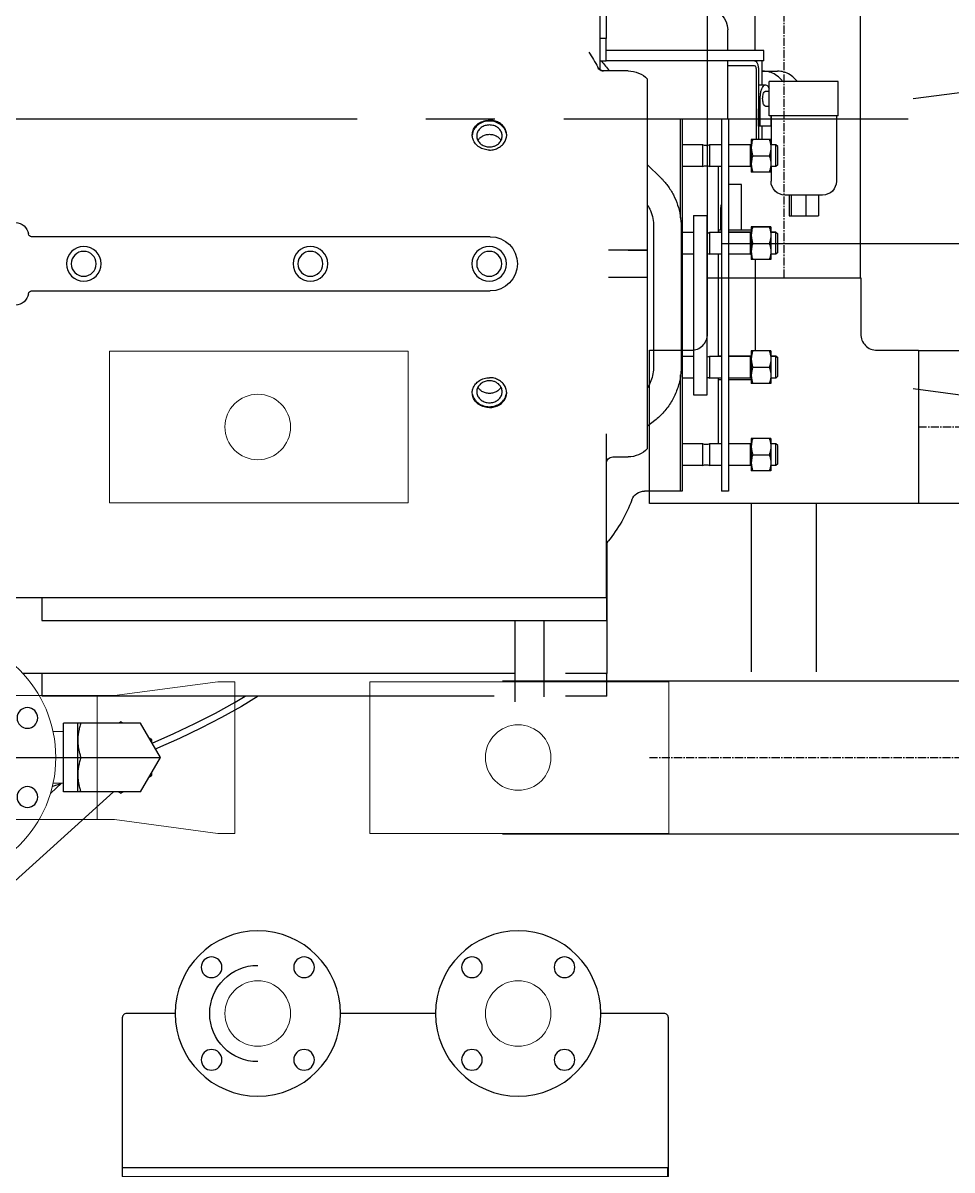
# Model space of a CAD drawing. Extents: x 0 to 160756, y 0 to 229247.
# Drawn here: x 66069 to 66925, y 110252 to 111310 of the extents above; entities that cross this region are included whole.
import ezdxf

# ---------------------------------------------------------------- set-up
doc = ezdxf.new("R2010")
doc.units = 0
doc.header["$LTSCALE"] = 10
doc.linetypes.add('XCM7P30CDA$0$CENTER', pattern=[50.8, 31.75, -6.35, 6.35, -6.35])
doc.linetypes.add('XCM7P30CDA$0$CENTER2', pattern=[1.125, 0.75, -0.125, 0.125, -0.125])
doc.layers.add('XCM7P30CDA$0$M-PIPE-32_4C CONDENSER WATER SUPPLY-1', color=252, linetype='Continuous', lineweight=5)
doc.layers.add('XCM7P30CDA$0$M-PIPE-38_4C CONDENSER WATER RETURN-1', color=252, linetype='Continuous', lineweight=5)
for name, color, linetype in [('XCM7P30CDA$0$M-PIPE-CHWR20', 252, 'Continuous'), ('XCM7P30CDA$0$M-PIPE-CHWR20_CL', 252, 'XCM7P30CDA$0$CENTER2'), ('XCM7P30CDA$0$M-PIPE-CHWS12', 252, 'Continuous'), ('XCM7P30CDA$0$M-PIPE-CHWS12_CL', 252, 'XCM7P30CDA$0$CENTER2')]:
    doc.layers.add(name, color=color, linetype=linetype)

# ---------------------------------------------------------------- blocks, each defined once
blk = doc.blocks.new('*U179')
blk.add_circle((0, 0), 9.55)
blk = doc.blocks.new('*U180')
at = {"color": 0, "linetype": 'ByBlock', "lineweight": -2}
for p, rotation in [((2286.8, -1301.8), 314.9999999999999), ((2162.4, -1353.4), 44.99999999999999), ((2338.4, -1353.4), 270), ((2162.4, -1426.3), 89.99999999999997), ((2338.4, -1426.3), 225), ((2213.9, -1477.8), 135), ((2286.8, -1477.8), 180)]:
    blk.add_blockref('*U179', p, dxfattribs=dict(at, rotation=rotation))
blk.add_blockref('*U179', (2213.9, -1301.8), dxfattribs=at)
blk = doc.blocks.new('*U182')
blk.add_circle((0, 0), 9.55)
blk = doc.blocks.new('*U181')
at = {"color": 0, "linetype": 'ByBlock', "lineweight": -2, "transparency": 16777216}
blk.add_blockref('*U182', (2336.9, -1087), dxfattribs=at)
for p, rotation in [((2422.2, -1087), 270.0000000000001), ((2336.9, -1172.3), 90.00000000000001), ((2422.2, -1172.3), 180)]:
    blk.add_blockref('*U182', p, dxfattribs=dict(at, rotation=rotation))
blk = doc.blocks.new('*U184')
blk.add_circle((0, 0), 9.55)
blk = doc.blocks.new('*U183')
at = {"color": 0, "linetype": 'ByBlock', "lineweight": -2, "transparency": 16777216}
blk.add_blockref('*U184', (2336.9, -1087), dxfattribs=at)
for p, rotation in [((2422.2, -1087), 270.0000000000001), ((2336.9, -1172.3), 90.00000000000001), ((2422.2, -1172.3), 180)]:
    blk.add_blockref('*U184', p, dxfattribs=dict(at, rotation=rotation))
blk = doc.blocks.new('XCM7P30CDA$0$A$C9585bb29')
at = {"linetype": 'Continuous'}
for p, q in [((2386.5, 1050.4), (2386.5, 1194.7)), ((2386.5, 1050.4), (2386.5, 1194.7)), ((2249.3, 1039.4), (2249.3, 1083.9)), ((2392.1, 1021.4), (2392.1, 1077.4)), ((2274.5, 1039.4), (2274.5, 1058.5)), ((2386.5, 1050.4), (2392.1, 1050.4)), ((2386.6, 1029.5), (2386.6, 1050.4)), ((2241.2, 1029.9), (2241.2, 1039.4)), ((2241.2, 1039.4), (2386.6, 1039.4)), ((2402.6, 1037.6), (2402.7, 1037.6)), ((2241.2, 1029.9), (2386.6, 1029.9)), ((2243, 1007.7), (2243, 1029.9)), ((2274.5, 976), (2274.5, 1029.9)), ((2386.6, 1029.5), (2392.1, 1029.5)), ((2242.2, 1020.4), (2228.8, 1020.4)), ((2246.1, 1020.4), (2246.1, 957.3)), ((2248, 957.3), (2248, 1020.4)), ((2249.8, 1025.1), (2274.5, 1025.1)), ((2366.5, 1020.6), (2389.2, 1020.6)), ((2172.8, 979.1), (2172.8, 1010.9)), ((2172.8, 1010.9), (2236.3, 1010.9)), ((2236.3, 979.1), (2236.3, 1010.9)), ((2245.6, 1007.7), (2239.7, 1007.7)), ((2348.5, 672.4), (2348.5, 1012.9)), ((2239.7, 1001.8), (2236.3, 1001.8)), ((2244.6, 969.6), (2244.6, 995)), ((2239.7, 988.1), (2236.3, 988.1)), ((2246.1, 969.6), (2246.1, 985.5)), ((2246.1, 985.5), (2246.1, 985.5)), ((2172.8, 979.1), (2236.3, 979.1)), ((2174.4, 979.1), (2174.4, 918.8)), ((2234.7, 979.1), (2234.7, 952.3)), ((2234.9, 979.1), (2234.9, 969.6)), ((2273.8, 976), (2273.8, 633.2)), ((2273.8, 976), (2280.2, 976)), ((2280.2, 976), (2280.2, 633.2)), ((2316.6, 976), (2316.6, 633.2)), ((2316.6, 976), (2348.5, 976)), ((2318.1, 885), (2318.1, 976)), ((2234.9, 969.6), (2246.1, 969.6)), ((2243, 957.3), (2243, 969.6)), ((2228.5, 950.8), (2230.2, 952.4)), ((2228.5, 950.7), (2230.2, 952.3)), ((2230.2, 932.3), (2230.2, 952.4)), ((2230.2, 952.4), (2234.9, 952.4)), ((2230.2, 952.3), (2234.9, 952.3)), ((2234.9, 957.4), (2234.9, 927.3)), ((2234.9, 957.4), (2252.9, 957.4)), ((2234.9, 957.3), (2252.9, 957.3)), ((2236.2, 957.4), (2236.2, 957.3)), ((2251.5, 957.4), (2251.6, 957.3)), ((2252.9, 957.4), (2252.9, 927.3)), ((2253.5, 932.3), (2253.5, 952.4)), ((2253.5, 952.4), (2273.8, 952.4)), ((2253.5, 952.3), (2273.8, 952.3)), ((2280.2, 952.4), (2291.2, 952.4)), ((2280.2, 952.3), (2291.2, 952.3)), ((2291.2, 932.3), (2291.2, 952.4)), ((2297.5, 932.3), (2297.5, 952.4)), ((2297.5, 952.4), (2316.6, 952.4)), ((2297.5, 952.3), (2316.6, 952.3)), ((2228.5, 934), (2228.5, 950.8)), ((2251.5, 942.3), (2236.2, 942.3)), ((2228.5, 934), (2230.2, 932.3)), ((2230.2, 932.3), (2234.9, 932.3)), ((2234.7, 932.3), (2234.7, 918.8)), ((2253.5, 932.3), (2273.8, 932.3)), ((2280.2, 932.3), (2291.2, 932.3)), ((2283.2, 871.5), (2283.2, 932.3)), ((2297.5, 932.3), (2316.6, 932.3)), ((2348.5, 934.1), (2336.6, 922.4)), ((2234.9, 927.3), (2252.9, 927.3)), ((2261.8, 873.6), (2261.8, 915.7)), ((2261.8, 915.7), (2273.8, 915.7)), ((2187.1, 906.1), (2222, 906.1)), ((2191, 906.1), (2191, 887.1)), ((2202.7, 906.1), (2202.7, 887.1)), ((2216.2, 906.1), (2216.2, 887.1)), ((2218.1, 906.1), (2218.1, 887.1)), ((2280.9, 874.4), (2280.9, 893.4)), ((2218.1, 887.1), (2191, 887.1)), ((2293.6, 722), (2293.6, 887.2)), ((2306.2, 887.2), (2293.6, 887.2)), ((2306.2, 887.2), (2306.2, 722)), ((2228.5, 870.1), (2230.2, 871.8)), ((2228.5, 869.9), (2230.2, 871.5)), ((2228.5, 853.2), (2228.5, 870.1)), ((2230.2, 851.5), (2230.2, 871.8)), ((2230.2, 871.8), (2234.9, 871.8)), ((2230.2, 871.5), (2234.9, 871.5)), ((2234.9, 876.8), (2234.9, 846.6)), ((2234.9, 876.8), (2252.9, 876.8)), ((2234.9, 876.5), (2252.9, 876.5)), ((2236.2, 876.8), (2236.1, 876.6)), ((2236.1, 876.6), (2236.1, 876.5)), ((2251.5, 876.8), (2251.6, 876.6)), ((2251.6, 876.6), (2251.6, 876.5)), ((2252.9, 876.8), (2252.9, 846.6)), ((2252.9, 873.6), (2273.8, 873.6)), ((2253.5, 851.5), (2253.5, 871.8)), ((2253.5, 871.8), (2273.8, 871.8)), ((2253.5, 871.5), (2273.8, 871.5)), ((2280.2, 873.6), (2283.2, 873.6)), ((2280.2, 871.8), (2283.2, 871.8)), ((2280.2, 871.5), (2291.2, 871.5)), ((2291.2, 851.5), (2291.2, 871.5)), ((2306.2, 871.5), (2316.6, 871.5)), ((2317.6, 877.1), (2317.6, 748.2)), ((2343, 877.1), (2343, 748.2)), ((2493.5, 867.7), (2916.4, 867.7)), ((2251.5, 861.5), (2236.2, 861.5)), ((2228.5, 853.2), (2230.2, 851.5)), ((2230.2, 851.5), (2234.9, 851.5)), ((2234.9, 846.6), (2252.9, 846.6)), ((2249.1, 762.6), (2249.1, 846.6)), ((2253.5, 851.5), (2273.8, 851.5)), ((2280.2, 851.5), (2291.2, 851.5)), ((2283.2, 757.4), (2283.2, 851.5)), ((2306.2, 851.5), (2316.6, 851.5)), ((2366.5, 855.2), (2348.5, 855.2)), ((2348.5, 855.2), (2384.4, 855.2)), ((2348.5, 830.2), (2366.5, 830.2)), ((2366.5, 830.2), (2384.4, 830.2)), ((2916.4, 817.7), (2493.5, 817.7)), ((2234.9, 762.6), (2234.9, 732.4)), ((2234.9, 762.6), (2252.9, 762.6)), ((2234.9, 762.4), (2252.9, 762.4)), ((2236.2, 762.6), (2236.1, 762.4)), ((2236.1, 762.4), (2236.1, 762.4)), ((2251.5, 762.6), (2251.6, 762.4)), ((2251.6, 762.4), (2251.6, 762.4)), ((2252.9, 762.6), (2252.9, 732.4)), ((2228.5, 756), (2230.2, 757.6)), ((2228.5, 755.7), (2230.2, 757.4)), ((2228.5, 739), (2228.5, 756)), ((2230.2, 737.4), (2230.2, 757.6)), ((2230.2, 757.6), (2234.9, 757.6)), ((2230.2, 757.4), (2234.9, 757.4)), ((2253.5, 737.4), (2253.5, 757.6)), ((2253.5, 757.6), (2273.8, 757.6)), ((2253.5, 757.4), (2273.8, 757.4)), ((2280.2, 757.6), (2283.2, 757.6)), ((2280.2, 757.4), (2291.2, 757.4)), ((2291.2, 737.4), (2291.2, 757.4)), ((2306.2, 757.4), (2316.6, 757.4)), ((2251.5, 747.4), (2236.2, 747.4)), ((2228.5, 739), (2230.2, 737.4)), ((2230.2, 737.4), (2234.9, 737.4)), ((2234.9, 732.4), (2252.9, 732.4)), ((2252.9, 735.6), (2273.8, 735.6)), ((2253.5, 737.4), (2273.8, 737.4)), ((2280.2, 737.4), (2291.2, 737.4)), ((2280.2, 735.6), (2283.2, 735.6)), ((2283.2, 676.7), (2283.2, 737.4)), ((2306.2, 737.4), (2316.6, 737.4)), ((2318.1, 633.2), (2318.1, 740.2)), ((2306.2, 722), (2293.6, 722)), ((2341.8, 698.3), (2348.5, 693)), ((2234.9, 681.8), (2234.9, 651.7)), ((2234.9, 681.8), (2252.9, 681.8)), ((2234.9, 681.7), (2252.9, 681.7)), ((2236.2, 681.8), (2236.2, 681.7)), ((2251.5, 681.8), (2251.6, 681.7)), ((2252.9, 681.8), (2252.9, 651.7)), ((2386.5, 534.8), (2386.5, 685.9)), ((2228.5, 675.2), (2230.2, 676.8)), ((2228.5, 675.1), (2230.2, 676.7)), ((2228.5, 658.4), (2228.5, 675.2)), ((2230.2, 656.7), (2230.2, 676.8)), ((2230.2, 676.8), (2234.9, 676.8)), ((2230.2, 676.7), (2234.9, 676.7)), ((2251.5, 666.7), (2236.2, 666.7)), ((2253.5, 656.7), (2253.5, 676.8)), ((2253.5, 676.8), (2273.8, 676.8)), ((2253.5, 676.7), (2273.8, 676.7)), ((2280.2, 676.8), (2283.2, 676.8)), ((2280.2, 676.7), (2291.2, 676.7)), ((2291.2, 656.7), (2291.2, 676.7)), ((2297.5, 656.7), (2297.5, 676.7)), ((2297.5, 676.7), (2316.6, 676.7)), ((2228.5, 658.4), (2230.2, 656.7)), ((2230.2, 656.7), (2234.9, 656.7)), ((2253.5, 656.7), (2273.8, 656.7)), ((2280.2, 656.7), (2291.2, 656.7)), ((2297.5, 656.7), (2316.6, 656.7)), ((2380.5, 664.7), (2366.5, 664.7)), ((2234.9, 651.7), (2252.9, 651.7)), ((2273.8, 633.2), (2280.2, 633.2)), ((2316.6, 633.2), (2351.3, 633.2)), ((2386.1, 586.4), (2386.1, 465)), ((2386.5, 534.8), (2386.5, 513.8)), ((2386.5, 534.8), (3312.6, 534.8)), ((2907, 534.8), (2907, 513.8)), ((2907, 513.8), (2386.5, 513.8)), ((2443.9, 443.6), (2443.9, 513.8)), ((2470.5, 438.8), (2470.5, 513.8)), ((2386.9, 465), (2386.1, 465)), ((2386.2, 444), (2386.2, 465)), ((2386.2, 465), (2424.2, 465)), ((2470.5, 465), (2924.3, 465)), ((2906.7, 444), (2906.7, 465)), ((2386.2, 444), (2424.2, 444)), ((2489.8, 444), (2906.7, 444)), ((2889.5, 363.2), (2897.2, 360.8))]:
    blk.add_line(p, q, dxfattribs=at)
at = {"linetype": 'ByBlock', "lineweight": -3}
for p, q in [((1773.3, 1038.8), (2103.5, 994.7)), ((1773.3, 683.2), (2103.5, 727.3))]:
    blk.add_line(p, q, dxfattribs=at)
at = {"linetype": 'XCM7P30CDA$0$CENTER'}
for p, q in [((2108.3, 976), (5977.4, 976)), ((3008.3, 387.5), (2853.4, 387.5))]:
    blk.add_line(p, q, dxfattribs=at)
at = {"linetype": 'XCM7P30CDA$0$CENTER', "lineweight": -3}
blk.add_line((990.4, 861), (2280.8, 861), dxfattribs=at)
at = {"linetype": 'Continuous', "lineweight": 30}
for p, q in [((2797.6, 387.5), (2815.9, 419.3)), ((2815.9, 419.3), (2887, 419.3)), ((2832.1, 419.3), (2834.2, 420.5)), ((2834.2, 420.5), (2836.4, 419.3)), ((2873.8, 355.8), (2873.8, 419.3)), ((2887, 355.8), (2887, 419.3)), ((2805.7, 404), (2807.8, 405.3)), ((2805.7, 401.5), (2805.7, 404)), ((2887, 411.3), (2896.6, 411.6)), ((2815.9, 355.8), (2797.6, 387.5)), ((2871, 387.5), (2797.6, 387.5)), ((2805.7, 371.1), (2805.7, 373.5)), ((2807.8, 369.8), (2805.7, 371.1)), ((2887, 363.8), (2896.6, 363.5)), ((2888.9, 363.8), (2898.8, 354.8)), ((2815.9, 355.8), (2887, 355.8)), ((2834.2, 354.6), (2832.1, 355.8)), ((2836.4, 355.8), (2834.2, 354.6)), ((2840.9, 355.8), (2978.2, 231.6))]:
    blk.add_line(p, q, dxfattribs=at)
for p, q in [((2329.9, 1.1), (2329.9, 9.1)), ((2329.9, 9.1), (2832.8, 9.1))]:
    blk.add_line(p, q)
at = {"linetype": 'Continuous'}
for points in [[(2707.4, 444), (2722.9, 434.6), (2741.3, 424.3), (2760.3, 414.5), (2780, 405.1), (2800.3, 396.1), (2802.1, 395.3)], [(2805.3, 400.8), (2785.4, 409.6), (2765.8, 418.8), (2746.9, 428.5), (2728.6, 438.6), (2719.6, 444)]]:
    blk.add_lwpolyline(points, dxfattribs=at)
blk.add_lwpolyline([(2784, 151.5), (2828.8, 151.5, -0.414214), (2832.8, 147.5), (2832.8, 1.1), (2329.3, 1.1), (2329.3, 147.5, -0.414214), (2333.3, 151.5), (2391.6, 151.5)], format="xyb")
blk.add_lwpolyline([(2544, 151.5), (2631.6, 151.5)])
for centre, radius in [((2494.5, 842.7), 16), ((2659.4, 842.7), 16), ((2868.3, 842.7), 16), ((2494.5, 842.7), 11.5), ((2659.4, 842.7), 11.5), ((2868.3, 842.7), 11.5)]:
    blk.add_circle(centre, radius, dxfattribs=at)
at = {"linetype": 'Continuous', "lineweight": 13}
blk.add_circle((3008.3, 387.5), 114.2, dxfattribs=at)
for centre in [(2467.8, 151.5), (2707.8, 151.5)]:
    blk.add_circle(centre, 76.2)
at = {"linetype": 'Continuous'}
for centre, radius, start, end in [((2293.6, 1058.5), 19, 90, 180), ((2485.8, 978.6), 102, 144.539, 153.6046), ((2493.8, 934.5), 139.9, 137.2819, 142.0472), ((2366.5, 995.6), 25, 90, 136.0545), ((2389.1, 1026.6), 6, 270.0101, 333.6122), ((2251.9, 955.4), 3.37, 286.0666, 297.9808), ((2251.9, 955.3), 3.37, 286.0666, 297.9808), ((2294.4, 958.8), 7.08, 243.8078, 296.1922), ((2294.4, 958.7), 7.08, 243.8078, 296.1922), ((2251.9, 929.4), 3.37, 62.0192, 73.9334), ((2294.4, 926), 7.08, 63.8078, 116.1922), ((2187.1, 918.8), 12.7, 180, 270), ((2222, 918.8), 12.7, 270, 0), ((2268.2, 893.4), 12.7, 0, 18.5405), ((2931.3, 868.7), 12, 90, 172.4212), ((2251.9, 874.8), 3.37, 286.0666, 297.9808), ((2251.9, 874.5), 3.37, 286.0666, 297.9808), ((2293.6, 874.4), 12.7, 180, 183.5855), ((2294.4, 877.9), 7.08, 243.8078, 263.3644), ((2493.5, 842.7), 25, 90, 270), ((2916.4, 870.7), 3, 270, 352.3377), ((2251.9, 848.6), 3.37, 62.0192, 73.9334), ((2294.4, 845.2), 7.08, 96.6356, 116.1922), ((2916.4, 814.7), 3, 7.6623, 90), ((2931.3, 816.7), 12, 187.5788, 270), ((2251.9, 760.6), 3.37, 286.0666, 297.9808), ((2251.9, 760.4), 3.37, 286.0666, 297.9808), ((2294.4, 763.7), 7.08, 243.8078, 263.3644), ((2251.9, 734.4), 3.37, 62.0192, 73.9334), ((2294.4, 731), 7.08, 96.6356, 116.1922), ((2251.9, 679.8), 3.37, 286.0666, 297.9808), ((2251.9, 679.7), 3.37, 286.0666, 297.9808), ((2294.4, 683.1), 7.08, 243.8078, 296.1922), ((2366.5, 689.7), 25, 223.9455, 270), ((2366.5, 689.7), 25, 223.9455, 270), ((2251.9, 653.8), 3.37, 62.0192, 73.9334), ((2294.4, 650.4), 7.08, 63.8078, 116.1922), ((2380.5, 658.7), 6, 0, 90), ((2351.3, 620.7), 12.5, 20.7382, 90), ((2493.8, 674.6), 139.9, 200.7382, 218.8209), ((2380.1, 583.2), 6, 0, 38.8209)]:
    blk.add_arc(centre, radius, start, end, dxfattribs=at)
blk.add_arc((2707.8, 151.5), 44.4, 270, 90)
for points, start_tangent, end_tangent in [([(2249.8, 1029.9), (2248.4, 1029.2), (2247.2, 1027.1), (2246.4, 1024), (2246.1, 1020.4)], (-1, 0), (0, -1)), ([(2210.5, 1010.9), (2212.3, 1012.9), (2217.1, 1017), (2222.8, 1019.5), (2228.8, 1020.4)], (0.595082, 0.803665), (1, 0)), ([(2223.9, 1010.9), (2225.6, 1012.9), (2230.5, 1017), (2236.1, 1019.5), (2242.2, 1020.4)], (0.595082, 0.803665), (1, 0)), ([(2242.2, 1020.4), (2243, 1020.4)], (1, 0), (0.999388, -0.034991)), ([(2248, 1020.4), (2248.1, 1022.2), (2248.5, 1023.7), (2249.1, 1024.8), (2249.8, 1025.1)], (0, 1), (1, 0)), ([(2394.6, 1023.9), (2393.2, 1022.1), (2391.4, 1021), (2389.2, 1020.6)], (-0.445174, -0.895444), (-1, 0)), ([(2239.7, 1007.7), (2238.2, 1007.1), (2236.9, 1005.3), (2236.3, 1003.9)], (-1, 0), (-0.355261, -0.934767)), ([(2244.6, 995), (2244.4, 998.9), (2243.7, 1002.5), (2242.6, 1005.3), (2241.3, 1007.1), (2239.7, 1007.7)], (0, 1), (-1, 0)), ([(2246.1, 1007.6), (2245.6, 1007.7)], (-0.970939, 0.239327), (-0.999306, -0.037247)), ([(2242.4, 995), (2242.2, 997.3), (2241.8, 999.4), (2241.1, 1000.9), (2240.2, 1001.7), (2239.7, 1001.8)], (0, 1), (-1, 0)), ([(2239.7, 988.2), (2240.2, 988.2), (2241.1, 989.1), (2241.8, 990.6), (2242.2, 992.7), (2242.4, 995)], (1, 0), (0, 1)), ([(2478.4, 961.5), (2478.7, 963), (2480.5, 967.5), (2484.1, 971.1), (2488.9, 973.5), (2494.3, 974.3)], (0.07258, 0.997363), (1, 0)), ([(2478.4, 961.5), (2478.6, 963.5), (2479.9, 967.2), (2482.4, 970.5), (2485.8, 973.1)], (0.000058, 1), (0.884685, 0.466188)), ([(2485.8, 973.1), (2489.9, 974.6), (2494.3, 975.1)], (0.884685, 0.466188), (1, 0)), ([(2510.1, 961.6), (2509.4, 965.8), (2507.1, 969.6), (2503.6, 972.6), (2499.2, 974.4), (2494.3, 975.1)], (-0.000226, 1), (-1, 0)), ([(2494.3, 974.3), (2499.7, 973.5), (2504.5, 971.1), (2508, 967.5), (2509.9, 963), (2510.1, 961.4)], (1, 0), (0.066802, -0.997766)), ([(2482.6, 960.6), (2482.8, 962.4), (2484.1, 965.7), (2486.8, 968.4), (2490.3, 970.1), (2494.3, 970.7)], (0, 1), (1, 0)), ([(2494.3, 970.7), (2498.3, 970.1), (2501.8, 968.4), (2504.4, 965.7), (2505.8, 962.4), (2506, 960.6)], (1, 0), (0, -1)), ([(2236.2, 957.3), (2235.7, 955.8), (2235.4, 954.3), (2235.1, 952.8), (2234.9, 951.3), (2234.9, 949.8)], (-0.316228, -0.948683), (0, -1)), ([(2251.5, 957.3), (2252, 955.8), (2252.4, 954.3), (2252.6, 952.8), (2252.8, 951.3), (2252.9, 949.8)], (0.316228, -0.948683), (0, -1)), ([(2478.4, 960.8), (2478.4, 961.5)], (-0.053889, 0.998547), (0.000058, 1)), ([(2485.8, 949.8), (2482.4, 952.4), (2479.9, 955.7), (2478.6, 959.5), (2478.4, 960.8)], (-0.871566, 0.490278), (-0.053889, 0.998547)), ([(2486.8, 952.8), (2484.1, 955.5), (2482.8, 958.8), (2482.6, 960.6)], (-0.808731, 0.588179), (0, 1)), ([(2484.8, 957.9), (2483.7, 956.4)], (-0.642533, -0.766258), (-0.476219, -0.879327)), ([(2494.3, 962.1), (2490.6, 961.6), (2487.3, 960.2), (2484.8, 957.9)], (-1, 0), (-0.642533, -0.766258)), ([(2489, 951.5), (2486.8, 952.8)], (-0.917276, 0.398253), (-0.808731, 0.588179)), ([(2503, 958.8), (2501.1, 960.2), (2497.9, 961.6), (2494.3, 962.1)], (-0.728837, 0.684688), (-1, 0)), ([(2506, 960.6), (2505.8, 958.8), (2504.4, 955.5), (2501.8, 952.8), (2498.3, 951.1), (2494.3, 950.5)], (0, -1), (-1, 0)), ([(2494.3, 947.6), (2499.2, 948.3), (2503.6, 950.3), (2507.1, 953.4), (2509.4, 957.3), (2510.1, 960.6)], (1, 0), (0.085373, 0.996349)), ([(2503.7, 958), (2503, 958.8)], (-0.65044, 0.759557), (-0.728837, 0.684688)), ([(2504.9, 956.4), (2503.7, 958)], (-0.477337, 0.87872), (-0.65044, 0.759557)), ([(2510.1, 960.6), (2510.1, 961.6)], (0.085373, 0.996349), (-0.000226, 1)), ([(2234.9, 949.8), (2234.9, 948.4), (2235.1, 946.9), (2235.4, 945.4), (2235.7, 943.9), (2236.2, 942.3)], (0, -1), (0.316228, -0.948683)), ([(2236.2, 942.3), (2235.7, 940.8), (2235.4, 939.3), (2235.1, 937.8), (2234.9, 936.3), (2234.9, 934.8)], (-0.316228, -0.948683), (0, -1)), ([(2252.9, 949.8), (2252.8, 948.4), (2252.6, 946.9), (2252.4, 945.4), (2252, 943.9), (2251.5, 942.3)], (0, -1), (-0.316228, -0.948683)), ([(2251.5, 942.3), (2252, 940.8), (2252.4, 939.3), (2252.6, 937.8), (2252.8, 936.3), (2252.9, 934.8)], (0.316228, -0.948683), (0, -1)), ([(2494.3, 947.6), (2489.9, 948.2), (2485.8, 949.8)], (-1, 0), (-0.871566, 0.490278)), ([(2494.3, 950.5), (2490.3, 951.1), (2489, 951.5)], (-1, 0), (-0.917276, 0.398253)), ([(2234.9, 934.8), (2234.9, 933.4), (2235.1, 931.9), (2235.4, 930.4), (2235.7, 928.9), (2236.2, 927.3)], (0, -1), (0.316228, -0.948683)), ([(2252.9, 934.8), (2252.8, 933.4), (2252.6, 931.9), (2252.4, 930.4), (2252, 928.9), (2251.5, 927.3)], (0, -1), (-0.316228, -0.948683)), ([(2336.6, 922.4), (2330, 914.8), (2324.7, 906.2), (2320.8, 896.9), (2318.4, 887.1), (2317.6, 877.1)], (-0.714172, -0.69997), (0, -1)), ([(2347, 894.1), (2345.9, 891.8), (2343.7, 884.6), (2343, 877.1)], (-0.447553, -0.894257), (0, -1)), ([(2348.5, 896.9), (2347, 894.1)], (-0.520823, -0.853665), (-0.447553, -0.894257)), ([(2236.2, 876.5), (2235.7, 875), (2235.4, 873.5), (2235.1, 872), (2234.9, 870.5), (2234.9, 869)], (-0.316228, -0.948683), (0, -1)), ([(2234.9, 869), (2234.9, 867.6), (2235.1, 866.1), (2235.4, 864.6), (2235.7, 863.1), (2236.2, 861.5)], (0, -1), (0.316228, -0.948683)), ([(2251.5, 876.5), (2252, 875), (2252.4, 873.5), (2252.6, 872), (2252.8, 870.5), (2252.9, 869)], (0.316228, -0.948683), (0, -1)), ([(2252.9, 869), (2252.8, 867.6), (2252.6, 866.1), (2252.4, 864.6), (2252, 863.1), (2251.5, 861.5)], (0, -1), (-0.316228, -0.948683)), ([(2236.2, 861.5), (2235.7, 860), (2235.4, 858.5), (2235.1, 857), (2234.9, 855.5), (2234.9, 854)], (-0.316228, -0.948683), (0, -1)), ([(2251.5, 861.5), (2252, 860), (2252.4, 858.5), (2252.6, 857), (2252.8, 855.5), (2252.9, 854)], (0.316228, -0.948683), (0, -1)), ([(2234.9, 854), (2234.9, 852.6), (2235.1, 851.1), (2235.4, 849.6), (2235.7, 848.1), (2236.2, 846.6)], (0, -1), (0.316228, -0.948683)), ([(2252.9, 854), (2252.8, 852.6), (2252.6, 851.1), (2252.4, 849.6), (2252, 848.1), (2251.5, 846.6)], (0, -1), (-0.316228, -0.948683)), ([(2236.2, 762.4), (2235.7, 760.8), (2235.4, 759.3), (2235.1, 757.8), (2234.9, 756.4), (2234.9, 754.9)], (-0.316228, -0.948683), (0, -1)), ([(2251.5, 762.4), (2252, 760.8), (2252.4, 759.3), (2252.6, 757.8), (2252.8, 756.4), (2252.9, 754.9)], (0.316228, -0.948683), (0, -1)), ([(2234.9, 754.9), (2234.9, 753.4), (2235.1, 751.9), (2235.4, 750.5), (2235.7, 749), (2236.2, 747.4)], (0, -1), (0.316228, -0.948683)), ([(2252.9, 754.9), (2252.8, 753.4), (2252.6, 751.9), (2252.4, 750.5), (2252, 749), (2251.5, 747.4)], (0, -1), (-0.316228, -0.948683)), ([(2236.2, 747.4), (2235.7, 745.8), (2235.4, 744.3), (2235.1, 742.8), (2234.9, 741.4), (2234.9, 739.9)], (-0.316228, -0.948683), (0, -1)), ([(2251.5, 747.4), (2252, 745.8), (2252.4, 744.3), (2252.6, 742.8), (2252.8, 741.4), (2252.9, 739.9)], (0.316228, -0.948683), (0, -1)), ([(2317.6, 748.2), (2318.6, 736.7), (2321.7, 725.7), (2326.7, 715.4), (2333.4, 706.2), (2341.8, 698.3)], (0, -1), (0.785676, -0.618639)), ([(2343, 748.2), (2343.6, 741.3), (2345.4, 734.7), (2348.4, 728.5), (2348.5, 728.3)], (0, -1), (0.521198, -0.853436)), ([(2234.9, 739.9), (2234.9, 738.4), (2235.1, 736.9), (2235.4, 735.5), (2235.7, 734), (2236.2, 732.4)], (0, -1), (0.316228, -0.948683)), ([(2252.9, 739.9), (2252.8, 738.4), (2252.6, 736.9), (2252.4, 735.5), (2252, 734), (2251.5, 732.4)], (0, -1), (-0.316228, -0.948683)), ([(2478.6, 725.7), (2479.1, 727.8), (2479.9, 729.7), (2481.1, 731.4), (2482.4, 733), (2484, 734.4), (2485.8, 735.5)], (0.152965, 0.988232), (0.871558, 0.490292)), ([(2482.6, 724.7), (2482.8, 726.5), (2484.1, 729.8), (2486.8, 732.5)], (0, 1), (0.808731, 0.588179)), ([(2485.8, 735.5), (2489.9, 737.2), (2494.3, 737.7)], (0.871558, 0.490292), (1, 0)), ([(2486.8, 732.5), (2489, 733.8)], (0.808731, 0.588179), (0.917276, 0.398253)), ([(2489, 733.8), (2490.3, 734.3), (2494.3, 734.9)], (0.917276, 0.398253), (1, 0)), ([(2510.1, 725.1), (2509.4, 728), (2507.1, 731.9), (2503.6, 735), (2499.2, 737), (2494.3, 737.7)], (-0.120074, 0.992765), (-1, 0)), ([(2494.3, 734.9), (2498.3, 734.3), (2501.8, 732.5), (2504.4, 729.8), (2505.8, 726.5), (2506, 724.7)], (1, 0), (0, -1)), ([(2478.4, 723.9), (2478.6, 725.7)], (0.002671, 0.999996), (0.152965, 0.988232)), ([(2494.3, 711), (2488.9, 711.8), (2484.1, 714.2), (2480.5, 717.9), (2478.7, 722.3), (2478.4, 723.9)], (-1, 0), (-0.066802, 0.997766)), ([(2485.8, 712.3), (2482.5, 714.7), (2480.2, 717.5), (2478.9, 720.4), (2478.4, 723.2), (2478.4, 723.9)], (-0.884685, 0.466188), (0.002671, 0.999996)), ([(2494.3, 714.6), (2490.3, 715.2), (2486.8, 717), (2484.1, 719.7), (2482.8, 723), (2482.6, 724.7)], (-1, 0), (0, 1)), ([(2483.7, 729), (2484.8, 727.4)], (0.476197, -0.879339), (0.642533, -0.766258)), ([(2484.8, 727.4), (2487.4, 725.1), (2490.7, 723.7), (2494.3, 723.2)], (0.642533, -0.766258), (1, 0)), ([(2494.3, 723.2), (2497.9, 723.7), (2501.2, 725.1), (2503, 726.5)], (1, 0), (0.727926, 0.685655)), ([(2506, 724.7), (2505.8, 723), (2504.4, 719.7), (2501.8, 717), (2498.3, 715.2), (2494.3, 714.6)], (0, -1), (-1, 0)), ([(2494.3, 710.2), (2499.2, 710.9), (2503.6, 712.8), (2507.1, 715.7), (2509.4, 719.5), (2510.1, 723.7)], (1, 0), (0.000225, 1)), ([(2509.9, 722.3), (2508, 717.9), (2504.5, 714.2), (2499.7, 711.8), (2494.3, 711)], (-0.199128, -0.979973), (-1, 0)), ([(2503, 726.5), (2503.7, 727.3)], (0.727926, 0.685655), (0.649562, 0.760308)), ([(2503.7, 727.3), (2504.9, 729)], (0.649562, 0.760308), (0.477217, 0.878786)), ([(2510.1, 723.7), (2510.1, 725.1)], (0.000225, 1), (-0.120074, 0.992765)), ([(2494.3, 710.2), (2489.9, 710.8), (2485.8, 712.3)], (-1, 0), (-0.884685, 0.466188)), ([(2236.2, 681.7), (2235.7, 680.2), (2235.4, 678.6), (2235.1, 677.2), (2234.9, 675.7), (2234.9, 674.2)], (-0.316228, -0.948683), (0, -1)), ([(2251.5, 681.7), (2252, 680.2), (2252.4, 678.6), (2252.6, 677.2), (2252.8, 675.7), (2252.9, 674.2)], (0.316228, -0.948683), (0, -1)), ([(2234.9, 674.2), (2234.9, 672.8), (2235.1, 671.3), (2235.4, 669.8), (2235.7, 668.3), (2236.2, 666.7)], (0, -1), (0.316228, -0.948683)), ([(2236.2, 666.7), (2235.7, 665.2), (2235.4, 663.7), (2235.1, 662.2), (2234.9, 660.7), (2234.9, 659.2)], (-0.316228, -0.948683), (0, -1)), ([(2252.9, 674.2), (2252.8, 672.8), (2252.6, 671.3), (2252.4, 669.8), (2252, 668.3), (2251.5, 666.7)], (0, -1), (-0.316228, -0.948683)), ([(2251.5, 666.7), (2252, 665.2), (2252.4, 663.7), (2252.6, 662.2), (2252.8, 660.7), (2252.9, 659.2)], (0.316228, -0.948683), (0, -1)), ([(2234.9, 659.2), (2234.9, 657.8), (2235.1, 656.3), (2235.4, 654.8), (2235.7, 653.3), (2236.2, 651.7)], (0, -1), (0.316228, -0.948683)), ([(2252.9, 659.2), (2252.8, 657.8), (2252.6, 656.3), (2252.4, 654.8), (2252, 653.3), (2251.5, 651.7)], (0, -1), (-0.316228, -0.948683))]:
    blk.add_spline(points, degree=3, dxfattribs=dict(at, start_tangent=start_tangent, end_tangent=end_tangent))
at = {"linetype": 'Continuous', "lineweight": 30}
for points, start_tangent, end_tangent in [([(2871, 419.3), (2872.2, 415.2), (2873.1, 411.2), (2873.7, 407.3), (2873.8, 403.4)], (0.316228, -0.948683), (0, -1)), ([(2873.8, 403.4), (2873.7, 400.3), (2873.4, 397.2), (2872.8, 394.1), (2872, 390.9), (2871, 387.5)], (0, -1), (-0.316228, -0.948683)), ([(2871, 387.5), (2872.2, 383.4), (2873.1, 379.5), (2873.7, 375.6), (2873.8, 371.7)], (0.316228, -0.948683), (0, -1)), ([(2873.8, 371.7), (2873.7, 368.6), (2873.4, 365.5), (2872.8, 362.3), (2872, 359.1), (2871, 355.8)], (0, -1), (-0.316228, -0.948683))]:
    blk.add_spline(points, degree=3, dxfattribs=dict(at, start_tangent=start_tangent, end_tangent=end_tangent))
for name, p in [('*U180', (757.9, 1777.4)), ('*U183', (88.2, 1281.1)), ('*U181', (328.3, 1281.1))]:
    blk.add_blockref(name, p)
blk = doc.blocks.new('XCM7P30CDA$0$22P2-SM-07-C10-001-CDA$0$F22P2-CDA-07-C10-00$0$LRElbowDown-11.43')
for p, q in [((15.24, 5.715), (0, 5.715)), ((15.24, -5.715), (15.24, 5.715)), ((0, -5.715), (15.24, -5.715))]:
    blk.add_line(p, q)
blk.add_arc((0, 0), 5.715, 90, 270)
blk = doc.blocks.new('XCM7P30CDA$0$22P2-SM-07-C10-001-CDA$0$F22P2-CDA-07-C10-00$0$CCReducer-13.98x11.43')
for p, q in [((1.5875, 6.99), (0, 6.99)), ((0, 6.99), (0, -6.99)), ((11.1125, 5.715), (1.5875, 6.99)), ((12.7, 5.715), (11.1125, 5.715)), ((12.7, -5.715), (12.7, 5.715)), ((1.5875, -6.99), (11.1125, -5.715)), ((11.1125, -5.715), (12.7, -5.715)), ((0, -6.99), (1.5875, -6.99))]:
    blk.add_line(p, q)
blk = doc.blocks.new('XCM7P30CDA$0$A$Ca33a7a3d')
at = {"layer": 'XCM7P30CDA$0$M-PIPE-CHWR20'}
for p, q in [((189, 1022.7), (189, 1974.5)), ((330, 1022.7), (330, 1965.7)), ((383.5, 955.7), (596.3, 955.7)), ((229.5, 659.3), (229.5, 814.5)), ((289.5, 659.3), (289.5, 814.5)), ((383.5, 814.7), (596.3, 814.7))]:
    blk.add_line(p, q, dxfattribs=at)
blk.add_lwpolyline([(188.9, 1022.7), (330.2, 1022.7), (330.2, 970.8, 0.414214), (345.2, 955.8), (383.5, 955.8), (383.5, 814.5), (135.5, 814.5), (135.5, 955.8), (173.9, 955.8, 0.414214), (188.9, 970.8)], format="xyb", close=True, dxfattribs=at)
at = {"layer": 'XCM7P30CDA$0$M-PIPE-CHWR20_CL'}
for p, q in [((259.5, 1022.7), (259.5, 1965.7)), ((383.5, 885.2), (596.3, 885.2))]:
    blk.add_line(p, q, dxfattribs=at)
at = {"layer": 'XCM7P30CDA$0$M-PIPE-CHWS12'}
for p, q in [((0, 650.9), (1297.5, 650.9)), ((0, 509.9), (1306.3, 509.9))]:
    blk.add_line(p, q, dxfattribs=at)
at = {"layer": 'XCM7P30CDA$0$M-PIPE-CHWS12_CL'}
blk.add_line((135.5, 580.4), (1297.5, 580.4), dxfattribs=at)
blk = doc.blocks.new('XCM7P30CDA')
at = {"layer": 'XCM7P30CDA$0$M-PIPE-32_4C CONDENSER WATER SUPPLY-1'}
blk.add_lwpolyline([(66663.9, 110702.7), (66663.9, 110562.9), (66388.3, 110562.9), (66388.3, 110702.7)], close=True, dxfattribs=at)
for centre in [(66525.1, 110632.8), (66525.1, 110396.8)]:
    blk.add_circle(centre, 30.2, dxfattribs=at)
at = {"layer": 'XCM7P30CDA$0$M-PIPE-38_4C CONDENSER WATER RETURN-1'}
blk.add_lwpolyline([(66423.8, 111007.5), (66423.8, 110867.7), (66148.2, 110867.7), (66148.2, 111007.5)], close=True, dxfattribs=at)
for centre in [(66285, 110937.6), (66285, 110396.8)]:
    blk.add_circle(centre, 30.2, dxfattribs=at)
at = {"xscale": -1}
blk.add_blockref('XCM7P30CDA$0$A$C9585bb29', (68992.9, 110245.3), dxfattribs=at)
blk.add_blockref('XCM7P30CDA$0$A$Ca33a7a3d', (66510.7, 110052.5))
at = {"layer": 'XCM7P30CDA$0$M-PIPE-32_4C CONDENSER WATER SUPPLY-1', "xscale": 10, "yscale": 10, "zscale": 10, "rotation": 180}
blk.add_blockref('XCM7P30CDA$0$22P2-SM-07-C10-001-CDA$0$F22P2-CDA-07-C10-00$0$CCReducer-13.98x11.43', (66264, 110632.8), dxfattribs=at)
at = {"layer": 'XCM7P30CDA$0$M-PIPE-32_4C CONDENSER WATER SUPPLY-1', "xscale": 10, "yscale": 10, "zscale": 10}
blk.add_blockref('XCM7P30CDA$0$22P2-SM-07-C10-001-CDA$0$F22P2-CDA-07-C10-00$0$LRElbowDown-11.43', (65984.6, 110632.8), dxfattribs=at)

msp = doc.modelspace()

# ---------------------------------------------------------------- block references
msp.add_blockref('XCM7P30CDA', (0, 0))

doc.saveas('drawing.dxf')
